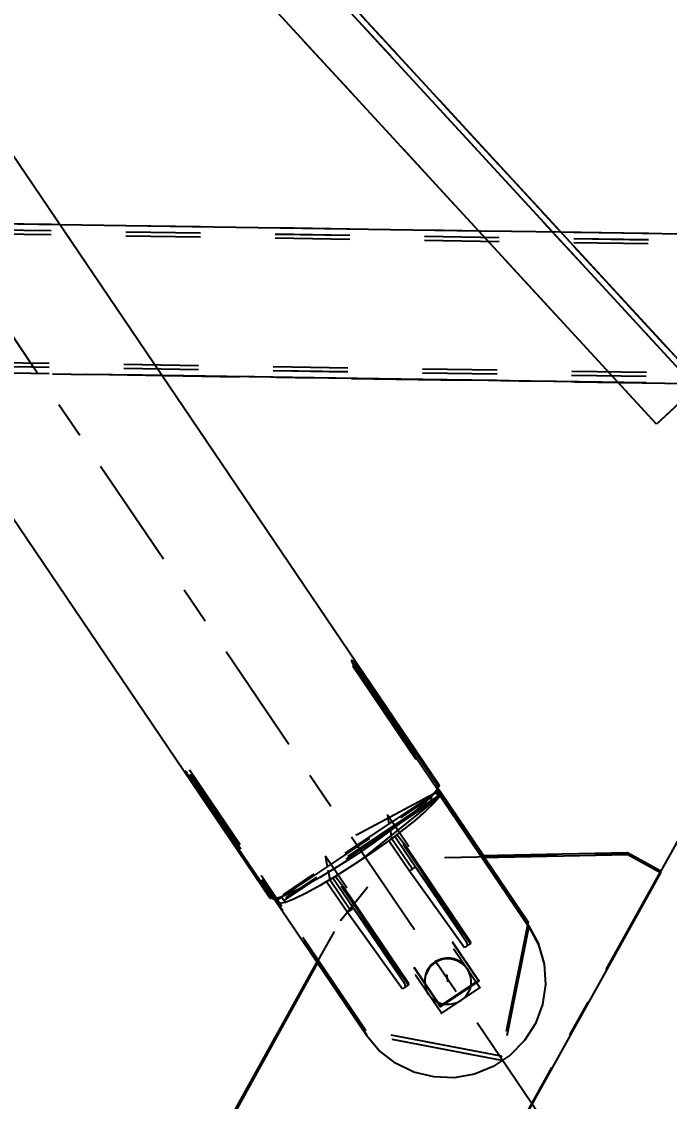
# Model space of a CAD drawing. Header units: millimetres. Extents: x 2368 to 8313, y 7493 to 11698.
# Drawn here: x 4133.73 to 4151.09, y 11254.34 to 11283.28 of the extents above; entities that cross this region are included whole.
import ezdxf

# ---------------------------------------------------------------- set-up
doc = ezdxf.new("R2010")
doc.units = ezdxf.units.MM
for name, pattern in [('XKITLINE00', [0]), ('XKITLINE02', [4, 2, -2]), ('XKITLINE03', [6, 3, -1, 1, -1])]:
    doc.linetypes.add(name, pattern=pattern)
doc.styles.add('ROMANS', font='romans.shx')
doc.dimstyles.new('MD300', dxfattribs={"dimtxt": 2.5, "dimasz": 2.5, "dimexe": 1, "dimexo": 1, "dimgap": 0.5, "dimtad": 1, "dimdec": 1, "dimlfac": 50, "dimrnd": 0.5, "dimdsep": 46, "dimtxsty": 'ROMANS', "dimcen": 1, "dimclrd": 146, "dimclre": 146, "dimclrt": 30, "dimadec": 1, "dimazin": 2, "dimtfac": 1, "dimtdec": 1, "dimtmove": 0, "dimatfit": 1, "dimfxl": 1, "dimtolj": 1, "dimtzin": 0, "dimlwd": -1, "dimlwe": -1, "dimarcsym": 0})

# ---------------------------------------------------------------- blocks, each defined once
blk = doc.blocks.new('*D34')
at = {"color": 146, "transparency": 16777216}
for p, q in [((3908.589, 11276.547), (3908.589, 10991.038)), ((4244.133, 11249.201), (4244.133, 10991.038)), ((4241.633, 10992.038), (3911.089, 10992.038))]:
    blk.add_line(p, q, dxfattribs=at)
for points in [[(3911.089, 10992.455), (3911.089, 10991.621), (3908.589, 10992.038)], [(4241.633, 10992.455), (4241.633, 10991.621), (4244.133, 10992.038)]]:
    blk.add_solid(points, dxfattribs=at)
at = {"layer": 'Defpoints', "color": 0, "transparency": 16777216}
for p in [(3908.589, 11277.547), (4244.133, 11250.201), (3908.589, 10992.038)]:
    blk.add_point(p, dxfattribs=at)
at = {"color": 30, "transparency": 16777216, "insert": (4076.361, 10993.788), "char_height": 2.5, "attachment_point": 5, "style": 'ROMANS'}
blk.add_mtext('\\A1;16777', dxfattribs=at)
blk = doc.blocks.new('*D36')
at = {"color": 146, "transparency": 16777216}
for p, q in [((3888.588, 11276.272), (3888.588, 10979.265)), ((5216.588, 11054.98), (5216.588, 10979.265)), ((3891.088, 10980.265), (5214.088, 10980.265))]:
    blk.add_line(p, q, dxfattribs=at)
for points in [[(3891.088, 10980.681), (3891.088, 10979.848), (3888.588, 10980.265)], [(5214.088, 10980.681), (5214.088, 10979.848), (5216.588, 10980.265)]]:
    blk.add_solid(points, dxfattribs=at)
at = {"layer": 'Defpoints', "color": 0, "transparency": 16777216}
for p in [(3888.588, 11277.272), (5216.588, 11055.98), (5216.588, 10980.265)]:
    blk.add_point(p, dxfattribs=at)
at = {"color": 30, "transparency": 16777216, "insert": (4552.588, 10982.015), "char_height": 2.5, "attachment_point": 5, "style": 'ROMANS'}
blk.add_mtext('\\A1;66400', dxfattribs=at)
blk = doc.blocks.new('*D38')
at = {"color": 146, "transparency": 16777216}
for p, q in [((3888.584, 11276.27), (3888.584, 10968.162)), ((6544.588, 11276.271), (6544.588, 10968.162)), ((6542.088, 10969.162), (3891.084, 10969.162))]:
    blk.add_line(p, q, dxfattribs=at)
for points in [[(3891.084, 10969.579), (3891.084, 10968.745), (3888.584, 10969.162)], [(6542.088, 10969.579), (6542.088, 10968.745), (6544.588, 10969.162)]]:
    blk.add_solid(points, dxfattribs=at)
at = {"layer": 'Defpoints', "color": 0, "transparency": 16777216}
for p in [(3888.584, 11277.27), (6544.588, 11277.271), (3888.584, 10969.162)]:
    blk.add_point(p, dxfattribs=at)
at = {"color": 30, "transparency": 16777216, "insert": (5216.586, 10970.912), "char_height": 2.5, "attachment_point": 5, "style": 'ROMANS'}
blk.add_mtext('\\A1;132800', dxfattribs=at)

msp = doc.modelspace()

# ---------------------------------------------------------------- linework, layer by layer
at = {"color": 8, "linetype": 'XKITLINE03'}
for p, q in [((4068.5881, 11370.7429), (4150.5881, 11249.5872)), ((4068.5882, 11370.7429), (4150.5882, 11249.5872)), ((4142.5927, 11266.1113), (4147.301, 11259.1548)), ((4142.5927, 11266.1113), (4147.301, 11259.1548)), ((4142.6123, 11265.9957), (4147.3206, 11259.0392)), ((4142.6124, 11265.9957), (4147.3207, 11259.0392)), ((4142.949, 11256.2498), (4138.2407, 11263.2064)), ((4142.949, 11256.2498), (4138.2407, 11263.2064)), ((4142.9686, 11256.1342), (4138.2603, 11263.0908)), ((4142.9687, 11256.1342), (4138.2604, 11263.0908)), ((4140.5693, 11259.7226), (4144.9463, 11262.6442)), ((4140.5694, 11259.7226), (4144.9464, 11262.6442)), ((4144.8901, 11262.6553), (4140.6108, 11259.7989)), ((4144.89, 11262.6553), (4140.6108, 11259.7989)), ((4142.7061, 11261.4878), (4144.89, 11262.6553)), ((4142.7062, 11261.4878), (4144.8901, 11262.6553)), ((4144.9463, 11262.6442), (4144.9649, 11262.6166)), ((4144.9464, 11262.6442), (4144.9649, 11262.6166)), ((4144.9649, 11262.6166), (4144.9585, 11262.5723)), ((4144.9649, 11262.6166), (4144.9586, 11262.5723)), ((4144.9586, 11262.5723), (4140.5816, 11259.6507)), ((4144.9585, 11262.5723), (4140.5816, 11259.6507)), ((4144.9172, 11262.496), (4140.6379, 11259.6396)), ((4144.9171, 11262.496), (4140.6379, 11259.6396)), ((4142.8218, 11260.8071), (4144.9172, 11262.496)), ((4142.8218, 11260.8071), (4144.9171, 11262.496)), ((4143.5814, 11261.7789), (4143.5421, 11262.0101)), ((4143.5421, 11262.0101), (4144.0986, 11261.1878)), ((4143.5814, 11261.7789), (4143.5422, 11262.0101)), ((4143.5422, 11262.0101), (4144.0987, 11261.1878)), ((4145.6406, 11258.7364), (4143.5814, 11261.7789)), ((4145.6406, 11258.7364), (4143.5814, 11261.7789)), ((4145.6668, 11258.5823), (4143.6076, 11261.6248)), ((4143.6076, 11261.6248), (4143.6469, 11261.3936)), ((4145.6668, 11258.5823), (4143.6076, 11261.6248)), ((4143.6076, 11261.6248), (4143.6469, 11261.3936)), ((4143.6469, 11261.3936), (4144.2035, 11260.5713)), ((4143.6469, 11261.3936), (4144.2034, 11260.5713)), ((4141.9203, 11260.6701), (4141.881, 11260.9013)), ((4141.881, 11260.9013), (4142.4376, 11260.079)), ((4141.9204, 11260.6701), (4141.8811, 11260.9013)), ((4141.8811, 11260.9013), (4142.4376, 11260.079)), ((4145.0801, 11260.8769), (4149.9661, 11260.9719)), ((4145.0802, 11260.8769), (4149.9662, 11260.9719)), ((4149.9661, 11260.9719), (4150.8416, 11260.4954)), ((4149.9662, 11260.9719), (4150.8416, 11260.4954)), ((4143.9795, 11257.6277), (4141.9203, 11260.6701)), ((4143.9796, 11257.6277), (4141.9204, 11260.6701)), ((4150.8416, 11260.4954), (4140.2196, 11241.3608)), ((4150.8416, 11260.4954), (4140.2196, 11241.3608)), ((4144.0057, 11257.4735), (4141.9465, 11260.516)), ((4141.9465, 11260.516), (4141.9858, 11260.2848)), ((4144.0057, 11257.4735), (4141.9466, 11260.516)), ((4141.9466, 11260.516), (4141.9858, 11260.2848)), ((4141.9858, 11260.2848), (4142.5424, 11259.4625)), ((4141.9858, 11260.2848), (4142.5423, 11259.4625)), ((4142.2809, 11259.198), (4142.9914, 11260.074)), ((4142.281, 11259.198), (4142.9915, 11260.074)), ((4140.563, 11259.6783), (4140.5693, 11259.7226)), ((4140.5631, 11259.6783), (4140.5694, 11259.7226)), ((4136.7798, 11249.2723), (4142.2809, 11259.198)), ((4136.7799, 11249.2723), (4142.281, 11259.198)), ((4147.301, 11259.1548), (4146.5831, 11255.5479)), ((4147.301, 11259.1548), (4146.5832, 11255.5479)), ((4147.3206, 11259.0392), (4146.6027, 11255.4323)), ((4147.3207, 11259.0392), (4146.6028, 11255.4323)), ((4145.2863, 11258.6059), (4145.9764, 11257.5863)), ((4145.2864, 11258.6059), (4145.9765, 11257.5863)), ((4145.2898, 11258.5854), (4145.9799, 11257.5657)), ((4145.2899, 11258.5854), (4145.98, 11257.5657)), ((4145.6297, 11258.8006), (4145.6406, 11258.7364)), ((4145.6297, 11258.8006), (4145.6406, 11258.7364)), ((4145.6777, 11258.5181), (4145.6668, 11258.5823)), ((4145.6777, 11258.5181), (4145.6668, 11258.5823)), ((4145.3195, 11258.4107), (4146.0096, 11257.3911)), ((4145.3196, 11258.4107), (4146.0097, 11257.3911)), ((4143.9686, 11257.6919), (4143.9796, 11257.6277)), ((4143.9686, 11257.6919), (4143.9795, 11257.6277)), ((4144.9466, 11256.8988), (4144.2565, 11257.9185)), ((4144.9466, 11256.8988), (4144.2565, 11257.9185)), ((4144.9501, 11256.8783), (4144.26, 11257.8979)), ((4144.9501, 11256.8783), (4144.26, 11257.8979)), ((4144.9798, 11256.7036), (4144.2896, 11257.7233)), ((4144.9798, 11256.7036), (4144.2897, 11257.7233)), ((4145.1479, 11257.5674), (4145.1217, 11257.7216)), ((4145.1479, 11257.5674), (4145.1218, 11257.7216)), ((4144.0167, 11257.4093), (4144.0057, 11257.4735)), ((4144.0166, 11257.4093), (4144.0057, 11257.4735)), ((4145.9765, 11257.5863), (4144.9466, 11256.8988)), ((4145.9764, 11257.5863), (4144.9466, 11256.8988)), ((4145.98, 11257.5657), (4144.9501, 11256.8783)), ((4145.9799, 11257.5657), (4144.9501, 11256.8783)), ((4146.0097, 11257.3911), (4144.9798, 11256.7036)), ((4146.0096, 11257.3911), (4144.9798, 11256.7036)), ((4146.5832, 11255.5479), (4142.949, 11256.2498)), ((4146.5831, 11255.5479), (4142.949, 11256.2498)), ((4146.6027, 11255.4323), (4142.9686, 11256.1342)), ((4146.6028, 11255.4323), (4142.9687, 11256.1342))]:
    msp.add_line(p, q, dxfattribs=at)
at = {"color": 8, "linetype": 'XKITLINE00'}
for p, q in [((4211.3628, 11369.4714), (4150.8438, 11260.4826)), ((4084.8397, 11351.5947), (4144.9201, 11262.8254)), ((4080.305, 11348.5678), (4140.3853, 11259.7984)), ((4158.0624, 11273.4827), (4150.8438, 11260.4827)), ((4142.5754, 11266.1716), (4142.567, 11266.1684)), ((4142.567, 11266.1684), (4142.5679, 11266.1515)), ((4142.5679, 11266.1515), (4142.5779, 11266.1226)), ((4142.5922, 11266.1608), (4142.5754, 11266.1716)), ((4142.5779, 11266.1226), (4142.5961, 11266.0845)), ((4142.5922, 11266.1608), (4142.6159, 11266.137)), ((4142.5961, 11266.0845), (4142.6211, 11266.0418)), ((4142.644, 11266.1027), (4142.6019, 11266.0746)), ((4142.6159, 11266.137), (4142.644, 11266.1027)), ((4142.6738, 11266.0611), (4142.6285, 11266.0308)), ((4142.644, 11266.1027), (4142.6738, 11266.0611)), ((4142.6738, 11266.0611), (4144.9, 11262.7719)), ((4142.6211, 11266.0418), (4142.647, 11265.9945)), ((4142.647, 11265.9945), (4144.8731, 11262.7054)), ((4138.1165, 11263.1977), (4138.1151, 11263.1943)), ((4138.1151, 11263.1943), (4138.123, 11263.1776)), ((4138.1272, 11263.1874), (4138.1165, 11263.1977)), ((4138.123, 11263.1776), (4138.1396, 11263.1491)), ((4138.1272, 11263.1874), (4138.1461, 11263.1644)), ((4138.1461, 11263.1644), (4138.1714, 11263.131)), ((4138.1396, 11263.1491), (4138.1632, 11263.1118)), ((4138.178, 11263.1216), (4138.1632, 11263.1118)), ((4138.1632, 11263.1118), (4138.1915, 11263.0691)), ((4138.2075, 11263.0798), (4138.1915, 11263.0691)), ((4138.1915, 11263.0691), (4140.4176, 11259.78)), ((4138.2001, 11263.0907), (4138.2332, 11263.0483)), ((4138.2332, 11263.0483), (4140.4593, 11259.7592)), ((4144.8731, 11262.7054), (4144.7214, 11262.5234)), ((4144.8192, 11262.6407), (4144.9172, 11262.496)), ((4144.8491, 11262.6766), (4147.3239, 11259.0199)), ((4144.9, 11262.7719), (4144.8504, 11262.7389)), ((4144.8599, 11262.6895), (4147.3174, 11259.0584)), ((4144.8629, 11262.7472), (4144.9649, 11262.5965)), ((4144.8706, 11262.7023), (4144.9586, 11262.5723)), ((4144.8755, 11262.7556), (4144.9588, 11262.6325)), ((4144.9201, 11262.8254), (4144.9, 11262.7719)), ((4144.9649, 11262.5965), (4144.9586, 11262.5723)), ((4144.9588, 11262.6325), (4144.9649, 11262.6166)), ((4144.9611, 11262.6265), (4146.1142, 11260.9228)), ((4144.964, 11262.5933), (4146.0949, 11260.9224)), ((4144.9649, 11262.6166), (4144.9649, 11262.5965)), ((4144.7214, 11262.5234), (4144.4625, 11262.2766)), ((4144.7784, 11262.3302), (4144.5551, 11262.1146)), ((4144.6766, 11262.4807), (4144.7784, 11262.3302)), ((4144.9172, 11262.496), (4144.7784, 11262.3302)), ((4144.9586, 11262.5723), (4144.9461, 11262.564)), ((4144.4625, 11262.2766), (4144.113, 11261.9814)), ((4144.5551, 11262.1146), (4144.2565, 11261.8584)), ((4144.113, 11261.9814), (4143.6901, 11261.6527)), ((4144.2565, 11261.8584), (4143.8951, 11261.5724)), ((4143.6901, 11261.6527), (4143.2153, 11261.3068)), ((4143.7224, 11261.444), (4143.4863, 11261.2684)), ((4143.73, 11261.449), (4143.7224, 11261.444)), ((4143.8951, 11261.5724), (4143.7297, 11261.4494)), ((4143.7299, 11261.4495), (4143.73, 11261.449)), ((4143.73, 11261.449), (4144.2865, 11260.6267)), ((4143.7886, 11261.4931), (4144.0246, 11261.1868)), ((4143.2153, 11261.3068), (4142.7123, 11260.9613)), ((4143.4863, 11261.2684), (4143.0471, 11260.9594)), ((4143.5693, 11261.3301), (4144.1204, 11260.5158)), ((4144.0246, 11261.1868), (4145.7499, 11258.6377)), ((4142.7123, 11260.9613), (4142.2062, 11260.6333)), ((4143.0471, 11260.9594), (4142.596, 11260.6583)), ((4149.9618, 11260.9976), (4146.0564, 11260.9216)), ((4149.9706, 11260.9462), (4146.0908, 11260.8708)), ((4149.9618, 11260.9976), (4149.9706, 11260.9462)), ((4150.8373, 11260.5211), (4149.9618, 11260.9976)), ((4150.846, 11260.4697), (4149.9706, 11260.9462)), ((4142.2062, 11260.6333), (4141.7226, 11260.3393)), ((4142.596, 11260.6583), (4142.1519, 11260.3778)), ((4144.2865, 11260.6267), (4144.1204, 11260.5158)), ((4144.2865, 11260.6267), (4145.7608, 11258.5735)), ((4150.846, 11260.4697), (4140.224, 11241.3351)), ((4141.7226, 11260.3393), (4141.2856, 11260.0941)), ((4142.1519, 11260.3778), (4141.9103, 11260.2344)), ((4142.0746, 11260.3318), (4142.6254, 11259.5179)), ((4142.1387, 11260.3699), (4142.3635, 11260.0781)), ((4144.1204, 11260.5158), (4145.5947, 11258.4626)), ((4150.8373, 11260.5211), (4150.846, 11260.4697)), ((4141.2856, 11260.0941), (4140.9171, 11259.91)), ((4141.7336, 11260.1295), (4141.3586, 11259.9241)), ((4141.9025, 11260.2298), (4141.7336, 11260.1295)), ((4141.9027, 11260.2299), (4141.9028, 11260.2294)), ((4141.9103, 11260.2344), (4141.9028, 11260.2294)), ((4141.9028, 11260.2294), (4142.4593, 11259.4071)), ((4142.3635, 11260.0781), (4144.0888, 11257.529)), ((4140.4176, 11259.78), (4140.3853, 11259.7984)), ((4140.4367, 11259.7927), (4140.4176, 11259.78)), ((4140.6357, 11259.7962), (4140.4593, 11259.7592)), ((4140.4997, 11259.7676), (4142.9719, 11256.1149)), ((4140.5448, 11259.7771), (4140.6379, 11259.6396)), ((4140.9171, 11259.91), (4140.6357, 11259.7962)), ((4140.6989, 11259.8217), (4140.799, 11259.6739)), ((4141.0426, 11259.77), (4140.799, 11259.6739)), ((4141.3586, 11259.9241), (4141.0426, 11259.77)), ((4140.799, 11259.6739), (4140.6379, 11259.6396)), ((4142.6254, 11259.5179), (4142.4593, 11259.4071)), ((4142.4593, 11259.4071), (4143.9336, 11257.3539)), ((4142.6254, 11259.5179), (4144.0997, 11257.4647)), ((4147.3174, 11259.0584), (4147.3239, 11259.0199)), ((4147.3174, 11259.0584), (4147.573, 11258.5788)), ((4147.3239, 11259.0199), (4147.5796, 11258.5403)), ((4145.7608, 11258.5735), (4145.5947, 11258.4626)), ((4145.7499, 11258.6377), (4145.7608, 11258.5735)), ((4147.573, 11258.5788), (4147.5796, 11258.5403)), ((4147.573, 11258.5788), (4147.7223, 11258.0566)), ((4147.5796, 11258.5403), (4147.7289, 11258.0181)), ((4141.6424, 11258.0793), (4137.1044, 11249.8913)), ((4141.6629, 11258.0491), (4137.1454, 11249.8983)), ((4144.7187, 11258.0098), (4144.6476, 11257.9289)), ((4144.7222, 11257.9893), (4144.6511, 11257.9084)), ((4144.8029, 11258.0772), (4144.7187, 11258.0098)), ((4144.8064, 11258.0567), (4144.7222, 11257.9893)), ((4144.8975, 11258.1292), (4144.8029, 11258.0772)), ((4144.8029, 11258.0772), (4144.8064, 11258.0567)), ((4144.901, 11258.1086), (4144.8064, 11258.0567)), ((4144.9998, 11258.1641), (4144.8975, 11258.1292)), ((4145.0033, 11258.1435), (4144.901, 11258.1086)), ((4145.1066, 11258.1808), (4144.9998, 11258.1641)), ((4145.1101, 11258.1603), (4145.0033, 11258.1435)), ((4145.2146, 11258.1789), (4145.1066, 11258.1808)), ((4145.2181, 11258.1584), (4145.1101, 11258.1603)), ((4145.3206, 11258.1584), (4145.2146, 11258.1789)), ((4145.3241, 11258.1379), (4145.2181, 11258.1584)), ((4145.4214, 11258.12), (4145.3206, 11258.1584)), ((4145.4249, 11258.0995), (4145.3241, 11258.1379)), ((4145.5138, 11258.0648), (4145.4214, 11258.12)), ((4145.5173, 11258.0442), (4145.4249, 11258.0995)), ((4145.5951, 11257.9945), (4145.5138, 11258.0648)), ((4145.5986, 11257.9739), (4145.5173, 11258.0442)), ((4145.5951, 11257.9945), (4145.6629, 11257.9111)), ((4145.5986, 11257.9739), (4145.6664, 11257.8906)), ((4147.7223, 11258.0566), (4147.7289, 11258.0181)), ((4147.7289, 11258.0181), (4147.7654, 11257.4762)), ((4144.5526, 11257.737), (4144.5317, 11257.6318)), ((4144.5561, 11257.7165), (4144.5352, 11257.6113)), ((4144.5917, 11257.8371), (4144.5526, 11257.737)), ((4144.5951, 11257.8165), (4144.5561, 11257.7165)), ((4144.6476, 11257.9289), (4144.5917, 11257.8371)), ((4144.6511, 11257.9084), (4144.5951, 11257.8165)), ((4145.6629, 11257.9111), (4145.6664, 11257.8906)), ((4145.6629, 11257.9111), (4145.715, 11257.8174)), ((4145.6664, 11257.8906), (4145.7185, 11257.7968)), ((4145.715, 11257.8174), (4145.7498, 11257.716)), ((4145.7185, 11257.7968), (4145.7533, 11257.6955)), ((4145.7533, 11257.6955), (4145.7699, 11257.5896)), ((4144.0997, 11257.4647), (4143.9336, 11257.3539)), ((4144.0888, 11257.529), (4144.0997, 11257.4647)), ((4144.5317, 11257.6318), (4144.5295, 11257.5247)), ((4144.5352, 11257.6113), (4144.533, 11257.5041)), ((4144.533, 11257.5041), (4144.5495, 11257.3983)), ((4144.5495, 11257.3983), (4144.5844, 11257.2969)), ((4145.7468, 11257.3773), (4145.7077, 11257.2772)), ((4145.7677, 11257.4825), (4145.7468, 11257.3773)), ((4145.7699, 11257.5896), (4145.7677, 11257.4825)), ((4147.7654, 11257.4762), (4147.6876, 11256.9383)), ((4144.5844, 11257.2969), (4144.6365, 11257.2032)), ((4144.6365, 11257.2032), (4144.7042, 11257.1198)), ((4144.7856, 11257.0495), (4144.7042, 11257.1198)), ((4145.5807, 11257.1045), (4145.4965, 11257.0371)), ((4145.6518, 11257.1854), (4145.5807, 11257.1045)), ((4145.7077, 11257.2772), (4145.6518, 11257.1854)), ((4144.878, 11256.9943), (4144.7856, 11257.0495)), ((4144.9788, 11256.9559), (4144.878, 11256.9943)), ((4145.0848, 11256.9354), (4144.9788, 11256.9559)), ((4145.1928, 11256.9335), (4145.0848, 11256.9354)), ((4145.2996, 11256.9502), (4145.1928, 11256.9335)), ((4145.4018, 11256.9851), (4145.2996, 11256.9502)), ((4145.4965, 11257.0371), (4145.4018, 11256.9851)), ((4147.6876, 11256.9383), (4147.4987, 11256.4279)), ((4147.4987, 11256.4279), (4147.2071, 11255.9673)), ((4142.9719, 11256.1149), (4143.3227, 11255.6988)), ((4147.2071, 11255.9673), (4146.8255, 11255.5767)), ((4143.7531, 11255.3642), (4143.3227, 11255.6988)), ((4144.2446, 11255.126), (4143.7531, 11255.3642)), ((4146.8255, 11255.5767), (4146.3706, 11255.273)), ((4144.7755, 11254.9945), (4144.2446, 11255.126)), ((4145.8623, 11255.0696), (4145.3227, 11254.9754)), ((4146.3706, 11255.273), (4145.8623, 11255.0696)), ((4145.3227, 11254.9754), (4144.7755, 11254.9945))]:
    msp.add_line(p, q, dxfattribs=at)
at = {"color": 1, "linetype": 'XKITLINE03'}
for p, q in [((4132.7417, 11294.4198), (4151.9175, 11273.576)), ((4151.9175, 11273.5759), (4132.7418, 11294.4198)), ((3908.5888, 11277.2708), (4162.4655, 11273.4162)), ((4162.4655, 11273.4162), (3908.5888, 11277.2708))]:
    msp.add_line(p, q, dxfattribs=at)
at = {"color": 3, "linetype": 'XKITLINE02'}
for p, q in [((4151.9175, 11273.5759), (4132.7418, 11294.4198)), ((4151.7998, 11273.4676), (4132.624, 11294.3114)), ((4150.74, 11272.4926), (4131.5642, 11293.3365)), ((4162.5236, 11277.2458), (3908.6469, 11281.1004)), ((4162.5237, 11277.2454), (3908.6469, 11281.1001)), ((4162.5262, 11277.4157), (3908.6495, 11281.2704)), ((4162.5262, 11277.4157), (3908.6495, 11281.2704)), ((4162.5263, 11277.4154), (3908.6495, 11281.27)), ((4162.522, 11277.1394), (3908.6453, 11280.994)), ((4162.522, 11277.1393), (3908.6453, 11280.994)), ((4134.7598, 11277.8373), (4128.108, 11277.9383)), ((4148.1847, 11277.6335), (4145.9798, 11277.667)), ((4162.4681, 11273.5862), (3908.5914, 11277.4408)), ((4162.4681, 11273.5858), (3908.5914, 11277.4405)), ((4162.4697, 11273.6926), (3908.593, 11277.5472)), ((4162.4697, 11273.6925), (3908.593, 11277.5472)), ((4162.4655, 11273.4162), (3908.5888, 11277.2708)), ((4162.4655, 11273.4162), (3908.5888, 11277.2708)), ((4137.4954, 11273.7953), (4130.8437, 11273.8963)), ((4137.4957, 11273.795), (4130.8439, 11273.896)), ((4154.282, 11273.5404), (4149.7123, 11273.6098)), ((4154.2816, 11273.5401), (4149.7126, 11273.6095)), ((4151.9175, 11273.5759), (4150.74, 11272.4926))]:
    msp.add_line(p, q, dxfattribs=at)
at = {"color": 7, "linetype": 'XKITLINE00'}
for p, q in [((4151.7997, 11273.4677), (4134.2761, 11292.5157)), ((4151.9175, 11273.576), (4134.4966, 11292.5124)), ((4150.74, 11272.4927), (4132.7457, 11292.0523)), ((4145.9798, 11277.667), (4134.7598, 11277.8373)), ((4151.4283, 11277.5842), (4148.1847, 11277.6335)), ((4149.7123, 11273.6098), (4137.4954, 11273.7953)), ((4149.7126, 11273.6095), (4137.4957, 11273.795)), ((4151.3597, 11273.0629), (4150.74, 11272.4927))]:
    msp.add_line(p, q, dxfattribs=at)
at = {"color": 8, "linetype": 'XKITLINE00'}
for centre in [(4142.5927, 11266.1113), (4142.5927, 11266.1113), (4142.6123, 11265.9957), (4142.6124, 11265.9957), (4138.2407, 11263.2064), (4138.2407, 11263.2064), (4138.2603, 11263.0908), (4138.2604, 11263.0908), (4144.89, 11262.6553), (4144.89, 11262.6553), (4144.8901, 11262.6553), (4144.8901, 11262.6553), (4144.9463, 11262.6442), (4144.9463, 11262.6442), (4144.9464, 11262.6442), (4144.9464, 11262.6442), (4144.9585, 11262.5723), (4144.9585, 11262.5723), (4144.9586, 11262.5723), (4144.9586, 11262.5723), (4144.9649, 11262.6166), (4144.9649, 11262.6166), (4144.9649, 11262.6166), (4144.9649, 11262.6166), (4144.9171, 11262.496), (4144.9171, 11262.496), (4144.9172, 11262.496), (4144.9172, 11262.496), (4143.5421, 11262.0101), (4143.5421, 11262.0101), (4143.5422, 11262.0101), (4143.5422, 11262.0101), (4143.5814, 11261.7789), (4143.5814, 11261.7789), (4143.5814, 11261.7789), (4143.5814, 11261.7789), (4142.7061, 11261.4878), (4142.7062, 11261.4878), (4143.6076, 11261.6248), (4143.6076, 11261.6248), (4143.6076, 11261.6248), (4143.6076, 11261.6248), (4143.6469, 11261.3936), (4143.6469, 11261.3936), (4143.6469, 11261.3936), (4143.6469, 11261.3936), (4144.0986, 11261.1878), (4144.0987, 11261.1878), (4141.881, 11260.9013), (4141.881, 11260.9013), (4141.8811, 11260.9013), (4141.8811, 11260.9013), (4145.0801, 11260.8769), (4145.0802, 11260.8769), (4149.9661, 11260.9719), (4149.9661, 11260.9719), (4149.9662, 11260.9719), (4149.9662, 11260.9719), (4141.9203, 11260.6701), (4141.9203, 11260.6701), (4141.9204, 11260.6701), (4141.9204, 11260.6701), (4142.8218, 11260.8071), (4142.8218, 11260.8071), (4144.2034, 11260.5713), (4144.2035, 11260.5713), (4141.9465, 11260.516), (4141.9465, 11260.516), (4141.9466, 11260.516), (4141.9466, 11260.516), (4141.9858, 11260.2848), (4141.9858, 11260.2848), (4141.9858, 11260.2848), (4141.9858, 11260.2848), (4150.8416, 11260.4954), (4150.8416, 11260.4954), (4150.8416, 11260.4954), (4150.8416, 11260.4954), (4142.4376, 11260.079), (4142.4376, 11260.079), (4142.9914, 11260.074), (4142.9915, 11260.074), (4140.563, 11259.6783), (4140.5631, 11259.6783), (4140.5693, 11259.7226), (4140.5693, 11259.7226), (4140.5694, 11259.7226), (4140.5694, 11259.7226), (4140.6108, 11259.7989), (4140.6108, 11259.7989), (4140.5816, 11259.6507), (4140.5816, 11259.6507), (4140.6379, 11259.6396), (4140.6379, 11259.6396), (4142.5423, 11259.4625), (4142.5424, 11259.4625), (4142.2809, 11259.198), (4142.2809, 11259.198), (4142.281, 11259.198), (4142.281, 11259.198), (4147.301, 11259.1548), (4147.301, 11259.1548), (4147.301, 11259.1548), (4147.301, 11259.1548), (4147.3206, 11259.0392), (4147.3206, 11259.0392), (4147.3207, 11259.0392), (4147.3207, 11259.0392), (4145.2863, 11258.6059), (4145.2864, 11258.6059), (4145.2898, 11258.5854), (4145.2899, 11258.5854), (4145.6297, 11258.8006), (4145.6297, 11258.8006), (4145.6406, 11258.7364), (4145.6406, 11258.7364), (4145.6406, 11258.7364), (4145.6406, 11258.7364), (4145.6668, 11258.5823), (4145.6668, 11258.5823), (4145.6668, 11258.5823), (4145.6668, 11258.5823), (4145.3195, 11258.4107), (4145.3196, 11258.4107), (4145.6777, 11258.5181), (4145.6777, 11258.5181), (4143.9686, 11257.6919), (4143.9686, 11257.6919), (4144.2565, 11257.9185), (4144.2565, 11257.9185), (4144.26, 11257.8979), (4144.26, 11257.8979), (4144.2896, 11257.7233), (4144.2897, 11257.7233), (4145.1217, 11257.7216), (4145.1218, 11257.7216), (4143.9795, 11257.6277), (4143.9795, 11257.6277), (4143.9796, 11257.6277), (4143.9796, 11257.6277), (4144.0057, 11257.4735), (4144.0057, 11257.4735), (4144.0057, 11257.4735), (4144.0057, 11257.4735), (4144.0166, 11257.4093), (4144.0167, 11257.4093), (4145.1479, 11257.5674), (4145.1479, 11257.5674), (4145.9764, 11257.5863), (4145.9764, 11257.5863), (4145.9765, 11257.5863), (4145.9765, 11257.5863), (4145.9799, 11257.5657), (4145.9799, 11257.5657), (4145.98, 11257.5657), (4145.98, 11257.5657), (4146.0096, 11257.3911), (4146.0096, 11257.3911), (4146.0097, 11257.3911), (4146.0097, 11257.3911), (4144.9466, 11256.8988), (4144.9466, 11256.8988), (4144.9466, 11256.8988), (4144.9466, 11256.8988), (4144.9501, 11256.8783), (4144.9501, 11256.8783), (4144.9501, 11256.8783), (4144.9501, 11256.8783), (4144.9798, 11256.7036), (4144.9798, 11256.7036), (4144.9798, 11256.7036), (4144.9798, 11256.7036), (4142.949, 11256.2498), (4142.949, 11256.2498), (4142.949, 11256.2498), (4142.949, 11256.2498), (4142.9686, 11256.1342), (4142.9686, 11256.1342), (4142.9687, 11256.1342), (4142.9687, 11256.1342), (4146.5831, 11255.5479), (4146.5831, 11255.5479), (4146.5832, 11255.5479), (4146.5832, 11255.5479), (4146.6027, 11255.4323), (4146.6027, 11255.4323), (4146.6028, 11255.4323), (4146.6028, 11255.4323)]:
    msp.add_circle(centre, 0.004, dxfattribs=at)

# ---------------------------------------------------------------- dimensions: what is measured, and where the dimension line sits
dim = msp.add_linear_dim(base=(3908.5888, 10992.0378), p1=(4244.133, 11250.201), p2=(3908.5888, 11277.5473), angle=180, dimstyle='MD300')
dim.commit()
dim.dimension.update_dxf_attribs({"geometry": '*D34', "text_midpoint": (4076.3609, 10993.7878)})
for base, p1, p2, picture, middle in [((3888.5836, 10969.1621), (6544.5882, 11277.2708), (3888.5836, 11277.2703), '*D38', (5216.5859, 10970.9121)), ((5216.5882, 10980.2647), (3888.5882, 11277.2717), (5216.5882, 11055.9804), '*D36', (4552.5882, 10982.0147))]:
    dim = msp.add_linear_dim(base=base, p1=p1, p2=p2, dimstyle='MD300')
    dim.commit()
    dim.dimension.update_dxf_attribs({"geometry": picture, "text_midpoint": middle})

doc.saveas('drawing.dxf')
